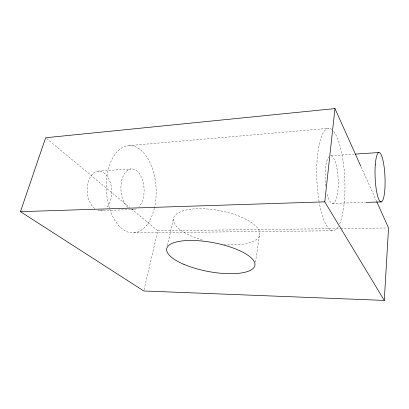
<?xml version="1.0" encoding="UTF-8"?>
<svg xmlns="http://www.w3.org/2000/svg" width="409" height="409" viewBox="0 0 409 409"><rect width="100%" height="100%" fill="white"/><g stroke="black" fill="none" stroke-linecap="round" stroke-linejoin="round"><path stroke-width="0.31" stroke-dasharray="2.04 1.53" d="M255.39 262.22L259.664 234.746M167.419 245.63L173.467 218.498M144.06 289.725L157.772 230.799L131.708 209.168M128.973 145.614L328.724 128.314M98.027 171.131L131.044 168.948M331.06 155.701L354.015 154.183M99.96 210.594L133.82 209.551M332.445 203.411L365.605 202.389M157.772 230.799L340.099 228.57M340.738 228.565L387.277 227.992M109.842 209.331A43.691 24.883 86.9 0 0 133.16 232.89L333.074 230.753M46.641 138.554L129.745 207.537M361.101 166.826L376.525 201.187M202.271 240.057A43.855 16.345 10.7 0 1 182.889 210.86A43.855 16.345 10.7 0 1 253.324 223.953A43.855 16.345 10.7 0 1 225.625 244.403M225.062 244.357A43.855 16.345 10.7 0 1 223.922 244.255M330.886 155.737A23.87 6.483 87.5 0 1 337.824 191.034A23.87 6.483 87.5 0 1 326.847 192.992M325.692 186.121A23.87 6.483 87.5 0 1 328.647 157.01M136.233 208.871A20.353 11.575 86.9 0 1 131.335 209.306M128.099 207.537A20.353 11.575 86.9 0 1 122.782 177.056A20.353 11.575 86.9 0 1 140.573 175.568A20.353 11.575 86.9 0 1 139.147 206.611M103.375 209.904A19.77 12.214 86.8 0 1 97.337 210.057M94.796 208.626A19.77 12.214 86.8 0 1 89.295 179.03A19.77 12.214 86.8 0 1 108.078 177.537A19.77 12.214 86.8 0 1 106.463 207.7M338.315 226.509A51.268 13.957 87.5 0 1 319.311 202.68M319.107 201.509A51.268 13.957 87.5 0 1 318.585 147.746A51.268 13.957 87.5 0 1 331.73 129.459M333.693 131.458A51.268 13.957 87.5 0 1 344.608 175.691A51.268 13.957 87.5 0 1 339.388 224.429M154.346 208.222A43.691 24.883 86.9 0 1 133.16 232.89M109.464 208.15A43.691 24.883 86.9 0 1 129.505 145.599A43.691 24.883 86.9 0 1 154.469 207.69"/><path stroke-width="0.61" d="M360.84 166.243L334.961 108.584L45.66 137.741L20.45 211.663L143.774 290.968L384.281 300.416L388.55 227.977L376.786 201.77M384.281 300.416L324.772 201.857L334.961 108.584M355.288 154.101L378.877 152.537M20.45 211.663L324.772 201.857M366.244 202.368L381.26 201.908M184.024 264.398A44.862 14.632 10.7 0 0 254.618 266.351A44.862 14.632 10.7 0 0 193.784 240.502A44.862 14.632 10.7 0 0 184.024 264.398M375.339 164.198A24.724 4.934 87.6 0 0 380.907 201.913A24.724 4.934 87.6 0 0 383.944 165.558A24.724 4.934 87.6 0 0 375.339 164.198"/></g></svg>
